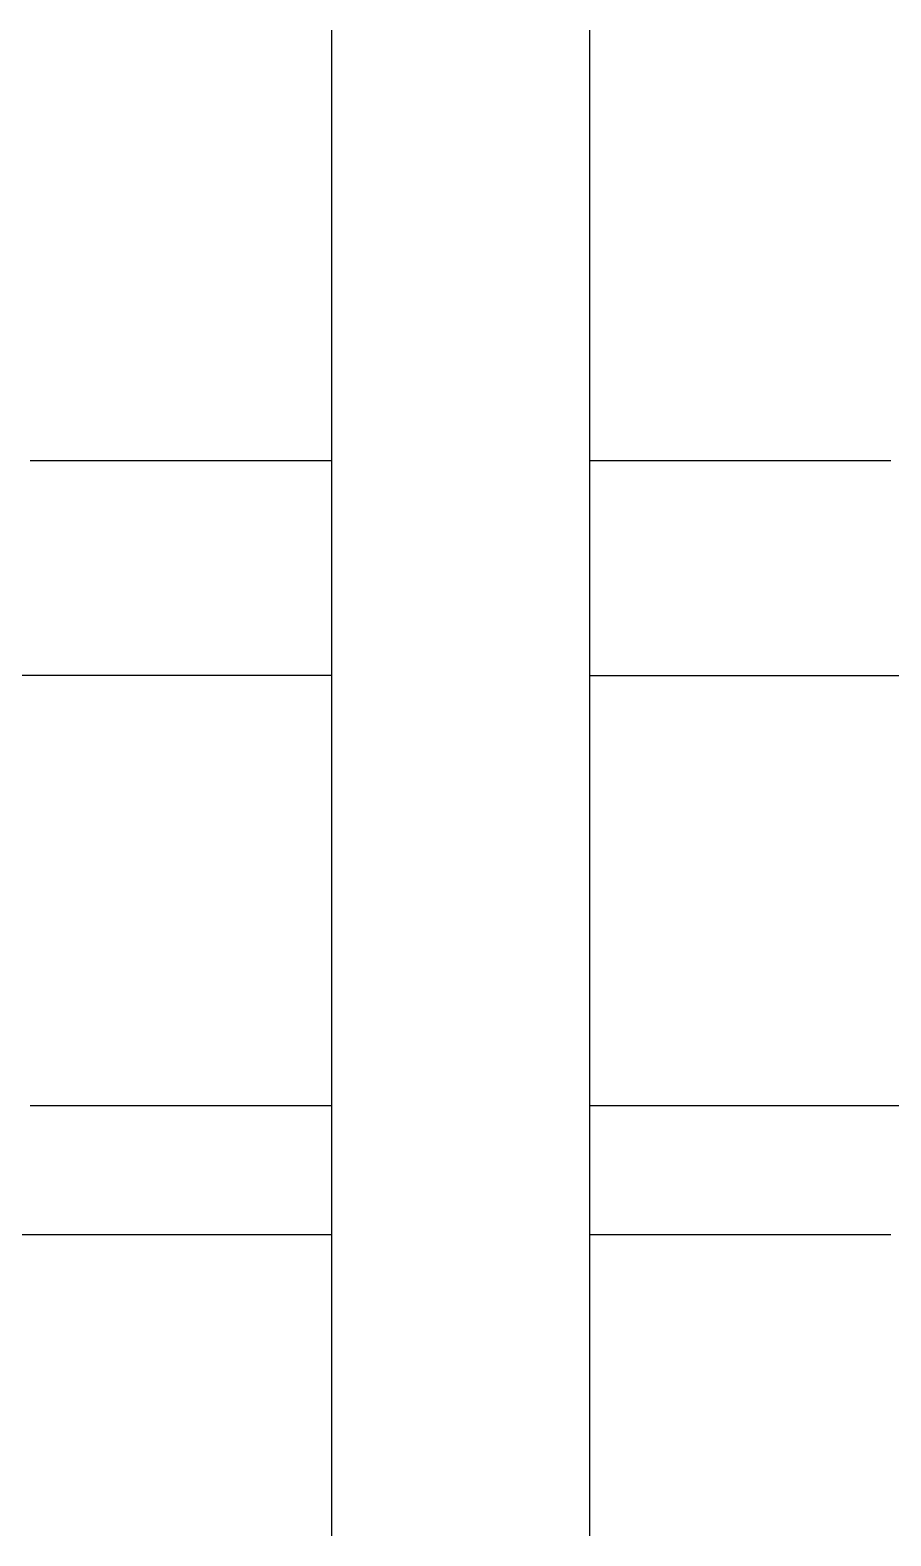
# Model space of a CAD drawing. Header units: millimetres. Extents: x 20 to 40, y 0 to 35.
import ezdxf

# ---------------------------------------------------------------- set-up
doc = ezdxf.new("R2010")
doc.units = ezdxf.units.MM
doc.layers.get('0').update_dxf_attribs({"lineweight": 25})

msp = doc.modelspace()

# ---------------------------------------------------------------- linework, layer by layer
for p, q in [((27, 35), (27, 0)), ((33, 35), (33, 0)), ((20, 25), (27, 25)), ((33, 25), (40, 25)), ((20, 10), (27, 10)), ((40, 7), (33, 7))]:
    msp.add_line(p, q)
for p, direction in [((27, 20), (-1, 0)), ((33, 20), (1, 0)), ((33, 10), (1, 0)), ((27, 7), (-1, 0))]:
    msp.add_ray(p, direction)

doc.saveas('drawing.dxf')
